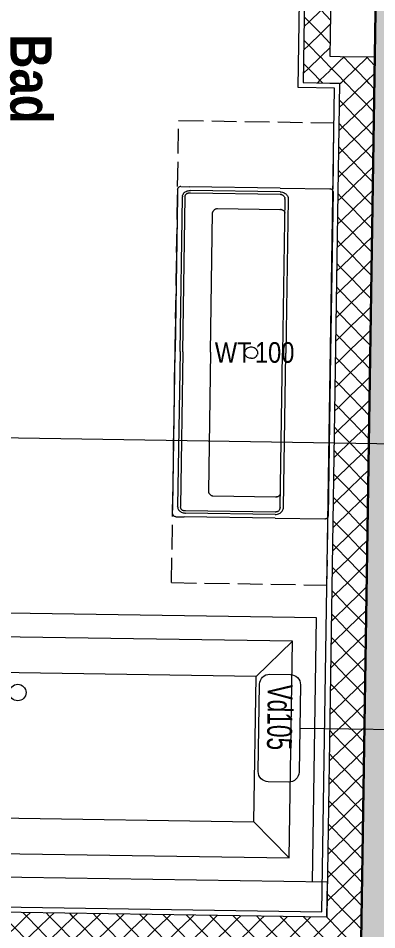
# Model space of a CAD drawing. Header units: metres. Extents: x -16782 to 57285, y -22997 to 18599.
# Drawn here: x -4720 to -3636, y -6475 to -3714 of the extents above; entities that cross this region are included whole.
import ezdxf
from ezdxf.enums import TextEntityAlignment as Align

# ---------------------------------------------------------------- set-up
doc = ezdxf.new("R2010")
doc.units = ezdxf.units.M
doc.header["$MEASUREMENT"] = 0
doc.set_wipeout_variables(frame=1)
doc.linetypes.add('Strichlinie eng', pattern=[0.1, 0.075, -0.025])
doc.linetypes.add('Wipeout_Contour', pattern=[1, 0, -1])
for name, color, linetype in [('11__100 Achsraster', 7, 'Continuous'), ('120 Wand Innen tragend', 7, 'Continuous'), ('130 Wand Innen', 7, 'Continuous'), ('510 Moeblierung', 7, 'Continuous'), ('540 Sanitaer Fliesenlinie', 7, 'Continuous'), ('540 Sanitaer Text', 7, 'Continuous'), ('540 Sanitaereinrichtung', 7, 'Continuous'), ('810 Raumstempel', 7, 'Continuous'), ('936 Beschriftung Aufbauten', 7, 'Continuous'), ('Neubau_130 Wand Innen', 7, 'Continuous')]:
    doc.layers.add(name, color=color, linetype=linetype)
doc.styles.add('ERSTELLTER_STIL_1', font='ARIALN.TTF')
doc.styles.add('ERSTELLTER_STIL_3', font='ARIALNB.TTF')
doc.styles.add('ERSTELLTER_STIL_4', font='arialbd.ttf')
doc.styles.add('ERSTELLTER_STIL_7', font='ARIALN.TTF', dxfattribs={"width": 0.8})
doc.linetypes.add('Grenze Bezirk', pattern='A,0,[2,22HAUS116_408 STG1 _ 1.Stock_IndexB_2026-08-161.Shx,S=0.001587,R=0,X=0,Y=0],-0.25,0', length=0.25)
pattern_1 = [(134.1212, (0, 0), (0.03589344, 0.03480892), [0.05, 0]), (224.1212, (0, 0), (-0.03480892, 0.03589344), [0.05, 0])]
pattern_2 = [(44.1212, (0, 0), (-0.03480892, 0.03589344), [0.05, 0]), (134.1212, (0, 0), (0.03589344, 0.03480892), [0.05, 0])]
pattern_3 = [(134.1212, (0, 0), (0.03589344, 0.03480892), [0.05, 0]), (224.1212, (0, 0), (-0.03480892, 0.03589344), [0.05, 0])]

# ---------------------------------------------------------------- blocks, each defined once
blk = doc.blocks.new('Freistehende Badewanne 27_5')
at = {"layer": '540 Sanitaereinrichtung', "color": 7, "linetype": 'Continuous', "lineweight": 13}
for p, q in [((1.728, 0.728), (0.072, 0.728)), ((0.072, 0.728), (0.072, 0.072)), ((0.072, 0.728), (0.18, 0.62)), ((1.728, 0.728), (1.62, 0.62)), ((1.728, 0.072), (1.728, 0.728)), ((1.62, 0.62), (0.18, 0.62)), ((0.18, 0.62), (0.18, 0.18)), ((1.62, 0.18), (1.62, 0.62)), ((0.072, 0.072), (0.18, 0.18)), ((0.18, 0.18), (1.62, 0.18)), ((1.728, 0.072), (1.62, 0.18)), ((0.072, 0.072), (1.728, 0.072))]:
    blk.add_line(p, q, dxfattribs=at)
at = {"layer": '540 Sanitaereinrichtung', "color": 7, "linetype": 'Continuous', "lineweight": 13, "flags": 128}
blk.add_lwpolyline([(0, 0), (1.8, 0), (1.8, 0.8), (0, 0.8)], close=True, dxfattribs=at)
at = {"layer": '540 Sanitaereinrichtung', "color": 7, "linetype": 'Continuous', "lineweight": 13}
blk.add_circle((0.9, 0.24), 0.025, dxfattribs=at)
blk = doc.blocks.new('Unterschrank Mehrfach-Schublade 24[151]_1', base_point=(-8.2503, 6.3496))
at = {"layer": '510 Moeblierung', "color": 253, "linetype": 'Strichlinie eng', "lineweight": 9, "true_color": 0x9f9f9f}
for p, q in [((-8.2503, 6.3496), (-8.2289, 7.7495)), ((-8.2289, 7.7495), (-7.7589, 7.7423)), ((-7.7804, 6.3424), (-7.7589, 7.7423)), ((-8.2503, 6.3496), (-7.7804, 6.3424))]:
    blk.add_line(p, q, dxfattribs=at)
blk = doc.blocks.new('Bad_024_22_1', base_point=(-8.6642, 6.6885))
at = {"layer": '810 Raumstempel', "color": 7, "lineweight": 13, "char_height": 0.1, "attachment_point": 1, "rotation": 270, "style": 'ERSTELLTER_STIL_1'}
for s, insert in [('\\A1;{\\pql;\\pt0,0.05;\\fArial Narrow|b0|i0|c0|p0;\\W1.000000;7,78\\fArial Narrow|b0|i0|c0|p0;\\W1.000000;\\A1{\\H.66x;\\S^  ;}\\fArial Narrow|b0|i0|c0|p0;\\W1.000000; m\\fArial Narrow|b0|i0|c0|p0;\\W1.000000;\\A1{\\H.66x;\\S2^  ;}}', (-9.0143, 8.0496)), ('\\A1;{\\pql;\\pt0,0.05;\\fArial Narrow|b0|i0|c0|p0;\\W1.000000;12,34\\fArial Narrow|b0|i0|c0|p0;\\W1.000000;\\A1{\\H.66x;\\S^  ;}\\fArial Narrow|b0|i0|c0|p0;\\W1.000000; m\\fArial Narrow|b0|i0|c0|p0;\\W1.000000;\\A1{\\H.66x;\\S^  ;}}', (-9.179, 7.9016))]:
    blk.add_mtext(s, dxfattribs=dict(at, insert=insert))
at = {"layer": '810 Raumstempel', "color": 7, "lineweight": 13}
for tag, height, style, p in [('DUMMY_892', 0.1, 'ERSTELLTER_STIL_1', (-8.9835, 8.0496)), ('DUMMY_891', 0.1, 'ERSTELLTER_STIL_1', (-8.8188, 8.0496)), ('perimeterCode', 0.1, 'ERSTELLTER_STIL_1', (-9.1482, 8.0183)), ('stFloorCovering', 0.1, 'ERSTELLTER_STIL_1', (-8.8188, 8.0183)), ('ROOM_NAME', 0.125, 'ERSTELLTER_STIL_3', (-8.6129, 8.0104)), ('DUMMY_890', 0.125, 'ERSTELLTER_STIL_3', (-8.6129, 7.7762))]:
    blk.add_attdef(tag, text='', height=height, rotation=270, dxfattribs=dict(at, style=style)).set_placement(p, align=Align.TOP_LEFT)
blk = doc.blocks.new('Wand_36_1', base_point=(-7.453, 13.3458))
at = {"layer": '120 Wand Innen tragend', "linetype": 'Continuous', "lineweight": 0, "true_color": 0x000000}
h = blk.add_hatch(dxfattribs=at)
h.set_pattern_fill('BETON__BEWEHRT_SN46_0001', color=18, style=0, pattern_type=2)
h.set_pattern_definition([(45, (0, 0), (-0.04596194, 0.04596194), [0.0195, -0.013]), (45, (-0.02298, 0.02298), (-0.04596194, 0.04596194), [0.065, 0])])
h.paths.add_polyline_path([(-7.5054, 13.2466), (-7.5555, 13.1823), (-7.7572, 0.0305), (-7.5572, 0.0305), (-7.3545, 13.2442)])
at = {"layer": '120 Wand Innen tragend', "color": 7, "linetype": 'Continuous', "lineweight": 30, "flags": 128}
blk.add_lwpolyline([(-7.5555, 13.1823), (-7.7572, 0.0305)], dxfattribs=at)
blk = doc.blocks.new('Wand_60_1', base_point=(-7.6359, 7.9408))
at = {"layer": '130 Wand Innen', "linetype": 'Continuous', "lineweight": 13, "true_color": 0xa7a7a7}
h = blk.add_hatch(dxfattribs=at)
h.set_pattern_fill('GIPSKARTONWAND_0001', color=253, style=0, pattern_type=2)
h.set_pattern_definition(pattern_1)
h.paths.add_polyline_path([(-7.7409, 7.9425), (-7.7421, 7.8625), (-7.6359, 7.9408)])
h = blk.add_hatch(dxfattribs=at)
h.set_pattern_fill('GIPSKARTONWAND_0001', color=253, style=0, pattern_type=2)
h.set_pattern_definition(pattern_1)
h.paths.add_polyline_path([(-7.7421, 7.8625), (-7.6371, 7.8609), (-7.6359, 7.9408)])
h = blk.add_hatch(dxfattribs=at)
h.set_pattern_fill('GIPSKARTONWAND_0001', color=253, style=0, pattern_type=2)
h.set_pattern_definition(pattern_1)
h.paths.add_polyline_path([(-7.7421, 7.8625), (-7.7808, 5.3373), (-7.6758, 5.3357), (-7.6371, 7.8609)])
h = blk.add_hatch(dxfattribs=at)
h.set_pattern_fill('GIPSKARTONWAND_0001', color=253, style=0, pattern_type=2)
h.set_pattern_definition(pattern_1)
h.paths.add_polyline_path([(-7.7824, 5.2323), (-7.6774, 5.2307), (-7.7808, 5.3373)])
h = blk.add_hatch(dxfattribs=at)
h.set_pattern_fill('GIPSKARTONWAND_0001', color=253, style=0, pattern_type=2)
h.set_pattern_definition(pattern_1)
h.paths.add_polyline_path([(-7.7808, 5.3373), (-7.6774, 5.2307), (-7.6758, 5.3357)])
at = {"layer": '130 Wand Innen', "color": 7, "linetype": 'Continuous', "lineweight": 13, "flags": 128}
for points in [[(-7.6359, 7.9408), (-7.7409, 7.9425)], [(-7.6774, 5.2307), (-7.6359, 7.9408)], [(-7.7421, 7.8625), (-7.7808, 5.3373)], [(-7.7424, 5.2317), (-7.7824, 5.2323)]]:
    blk.add_lwpolyline(points, dxfattribs=at)
blk = doc.blocks.new('Wand_63_1', base_point=(-9.7372, 5.2623))
at = {"layer": '130 Wand Innen', "linetype": 'Continuous', "lineweight": 13, "true_color": 0xa7a7a7}
h = blk.add_hatch(dxfattribs=at)
h.set_pattern_fill('GIPSKARTONWAND_0001', color=253, style=0, pattern_type=2)
h.set_pattern_definition(pattern_2)
h.paths.add_polyline_path([(-9.7356, 5.3673), (-9.7372, 5.2623), (-9.6306, 5.3656)])
h = blk.add_hatch(dxfattribs=at)
h.set_pattern_fill('GIPSKARTONWAND_0001', color=253, style=0, pattern_type=2)
h.set_pattern_definition(pattern_2)
h.paths.add_polyline_path([(-9.6306, 5.3656), (-9.7372, 5.2623), (-9.6322, 5.2607)])
h = blk.add_hatch(dxfattribs=at)
h.set_pattern_fill('GIPSKARTONWAND_0001', color=253, style=0, pattern_type=2)
h.set_pattern_definition(pattern_2)
h.paths.add_polyline_path([(-7.7808, 5.3373), (-9.6306, 5.3656), (-9.6322, 5.2607), (-7.7824, 5.2323)])
at = {"layer": '130 Wand Innen', "color": 7, "linetype": 'Continuous', "lineweight": 13, "flags": 128}
for points in [[(-9.7372, 5.2623), (-9.7356, 5.3673)], [(-7.7808, 5.3373), (-9.6306, 5.3656)], [(-9.7372, 5.2623), (-7.7824, 5.2323)]]:
    blk.add_lwpolyline(points, dxfattribs=at)
blk = doc.blocks.new('Wand_64_1', base_point=(-7.7429, 9.7627))
at = {"layer": 'Neubau_130 Wand Innen', "linetype": 'Continuous', "lineweight": 13, "true_color": 0xa7a7a7}
h = blk.add_hatch(dxfattribs=at)
h.set_pattern_fill('GIPSKARTONWAND_0001', color=253, style=0, pattern_type=2)
h.set_pattern_definition(pattern_3)
h.paths.add_polyline_path([(-7.8229, 9.7639), (-7.8508, 7.9441), (-7.7709, 7.9429), (-7.7429, 9.7627)])
h = blk.add_hatch(dxfattribs=at)
h.set_pattern_fill('GIPSKARTONWAND_0001', color=253, style=0, pattern_type=2)
h.set_pattern_definition(pattern_3)
h.paths.add_polyline_path([(-7.8521, 7.8642), (-7.7709, 7.9429), (-7.8508, 7.9441)])
h = blk.add_hatch(dxfattribs=at)
h.set_pattern_fill('GIPSKARTONWAND_0001', color=253, style=0, pattern_type=2)
h.set_pattern_definition(pattern_3)
h.paths.add_polyline_path([(-7.7709, 7.9429), (-7.8521, 7.8642), (-7.7721, 7.8629)])
at = {"layer": 'Neubau_130 Wand Innen', "color": 7, "linetype": 'Continuous', "lineweight": 13, "flags": 128}
for points in [[(-7.8229, 9.7639), (-7.8521, 7.8642)], [(-7.7709, 7.9429), (-7.7429, 9.7627)], [(-7.8521, 7.8642), (-7.7721, 7.8629)]]:
    blk.add_lwpolyline(points, dxfattribs=at)
blk = doc.blocks.new('Wand_103_1', base_point=(-7.7709, 7.9429))
at = {"layer": 'Neubau_130 Wand Innen', "linetype": 'Continuous', "lineweight": 13, "true_color": 0xa7a7a7}
h = blk.add_hatch(dxfattribs=at)
h.set_pattern_fill('GIPSKARTONWAND_0001', color=253, style=0, pattern_type=2)
h.set_pattern_definition([(224.1212, (0, 0), (-0.03480892, 0.03589344), [0.05, 0]), (314.1212, (0, 0), (0.03589344, 0.03480892), [0.05, 0])])
h.paths.add_polyline_path([(-7.7709, 7.9429), (-7.7721, 7.8629), (-7.7421, 7.8625), (-7.7409, 7.9425)])
at = {"layer": 'Neubau_130 Wand Innen', "color": 7, "linetype": 'Continuous', "lineweight": 13, "flags": 128}
for points in [[(-7.7409, 7.9425), (-7.7709, 7.9429)], [(-7.7721, 7.8629), (-7.7421, 7.8625)]]:
    blk.add_lwpolyline(points, dxfattribs=at)
blk = doc.blocks.new('Wand_130_1', base_point=(-7.6758, 5.3357))
at = {"color": 254, "linetype": 'Wipeout_Contour', "lineweight": 0, "ltscale": 41.143296}
blk.add_wipeout([(-7.7792, 5.4423), (-9.629, 5.4706), (-9.6306, 5.3656), (-7.7808, 5.3373)], dxfattribs=at).dxf.layer = '130 Wand Innen'
at = {"layer": '130 Wand Innen', "color": 7, "linetype": 'Continuous', "lineweight": 13, "flags": 128}
for points in [[(-9.6306, 5.3656), (-9.629, 5.4706)], [(-7.7792, 5.4423), (-9.629, 5.4706)], [(-7.7808, 5.3373), (-7.7792, 5.4423)], [(-9.6306, 5.3656), (-7.7808, 5.3373)]]:
    blk.add_lwpolyline(points, dxfattribs=at)
blk = doc.blocks.new('Etikett_25_1', base_point=(-8.0046, 7.0459))
at = {"layer": '540 Sanitaer Text', "color": 7, "lineweight": 13, "insert": (-7.9983, 7.0781), "char_height": 0.0625, "attachment_point": 1, "style": 'ERSTELLTER_STIL_1'}
blk.add_mtext('\\A1;{\\pql;\\pt0,1;\\fArial Narrow|b0|i0|c0|p0;\\W1.000000;100\\fArial Narrow|b0|i0|c0|p0;\\W1.000000;\\A1{\\H.66x;\\S^  ;}\\fArial Narrow|b0|i0|c0|p0;\\W1.000000;\\fArial Narrow|b0|i0|c0|p0;\\W1.000000;\\A1{\\H.66x;\\S^  ;}\\fArial Narrow|b0|i0|c0|p0;\\W1.000000;\\fArial Narrow|b0|i0|c0|p0;\\W1.000000;\\fArial Narrow|b0|i0|c0|p0;\\W1.000000;\\fArial Narrow|b0|i0|c0|p0;\\W1.000000;\\fArial Narrow|b0|i0|c0|p0;\\W1.000000;\\fArial Narrow|b0|i0|c0|p0;\\W1.000000;\\fArial Narrow|b0|i0|c0|p0;\\W1.000000;\\A1{\\H.66x;\\S^  ;}\\fArial Narrow|b0|i0|c0|p0;\\W1.000000;\\fArial Narrow|b0|i0|c0|p0;\\W1.000000;\\A1{\\H.66x;\\S^  ;}\\fArial Narrow|b0|i0|c0|p0;\\W1.000000;\\fArial Narrow|b0|i0|c0|p0;\\W1.000000;\\fArial Narrow|b0|i0|c0|p0;\\W1.000000;\\fArial Narrow|b0|i0|c0|p0;\\W1.000000;\\fArial Narrow|b0|i0|c0|p0;\\W1.000000;\\fArial Narrow|b0|i0|c0|p0;\\W1.000000;\\fArial Narrow|b0|i0|c0|p0;\\W1.000000;\\A1{\\H.66x;\\S^  ;}\\fArial Narrow|b0|i0|c0|p0;\\W1.000000;\\fArial Narrow|b0|i0|c0|p0;\\W1.000000;\\A1{\\H.66x;\\S^  ;}\\fArial Narrow|b0|i0|c0|p0;\\W1.000000;\\fArial Narrow|b0|i0|c0|p0;\\W1.000000;\\fArial Narrow|b0|i0|c0|p0;\\W1.000000;\\fArial Narrow|b0|i0|c0|p0;\\W1.000000;\\fArial Narrow|b0|i0|c0|p0;\\W1.000000;\\fArial Narrow|b0|i0|c0|p0;\\W1.000000;\\fArial Narrow|b0|i0|c0|p0;\\W1.000000;\\A1{\\H.66x;\\S^  ;}\\fArial Narrow|b0|i0|c0|p0;\\W1.000000;\\fArial Narrow|b0|i0|c0|p0;\\W1.000000;\\A1{\\H.66x;\\S^  ;}\\fArial Narrow|b0|i0|c0|p0;\\W1.000000;\\fArial Narrow|b0|i0|c0|p0;\\W1.000000;\\fArial Narrow|b0|i0|c0|p0;\\W1.000000;\\fArial Narrow|b0|i0|c0|p0;\\W1.000000;\\fArial Narrow|b0|i0|c0|p0;\\W1.000000;\\fArial Narrow|b0|i0|c0|p0;\\W1.000000;\\fArial Narrow|b0|i0|c0|p0;\\W1.000000;\\A1{\\H.66x;\\S^  ;}\\fArial Narrow|b0|i0|c0|p0;\\W1.000000;\\fArial Narrow|b0|i0|c0|p0;\\W1.000000;\\A1{\\H.66x;\\S^  ;}\\fArial Narrow|b0|i0|c0|p0;\\W1.000000;\\fArial Narrow|b0|i0|c0|p0;\\W1.000000;\\fArial Narrow|b0|i0|c0|p0;\\W1.000000;\\fArial Narrow|b0|i0|c0|p0;\\W1.000000;\\fArial Narrow|b0|i0|c0|p0;\\W1.000000;\\fArial Narrow|b0|i0|c0|p0;\\W1.000000;\\fArial Narrow|b0|i0|c0|p0;\\W1.000000;\\A1{\\H.66x;\\S^  ;}\\fArial Narrow|b0|i0|c0|p0;\\W1.000000;}', dxfattribs=at)
at = {"layer": '540 Sanitaer Text', "color": 7, "lineweight": 13, "style": 'ERSTELLTER_STIL_1'}
blk.add_attdef('sDescriptionDimension', text='', height=0.0625, dxfattribs=at).set_placement((-8.1196, 7.0779), align=Align.TOP_LEFT)
blk = doc.blocks.new('Standard-Rastermarker_22')
at = {"layer": '11__100 Achsraster', "color": 8, "linetype": 'Grenze Bezirk', "lineweight": 5}
blk.add_line((1.0251, 0), (24.2455, 0), dxfattribs=at)
at = {"layer": '11__100 Achsraster', "color": 8, "lineweight": 5, "style": 'ERSTELLTER_STIL_4'}
blk.add_attdef('AC_MarkerText_1', text='', height=0.2, rotation=270.8788, dxfattribs=at).set_placement((-0.1043, -0.0685), align=Align.TOP_CENTER)
blk = doc.blocks.new('Villeroy_Boch-Memento_Washbasin-3D_10')
at = {"layer": '540 Sanitaereinrichtung', "color": 7, "linetype": 'Continuous', "lineweight": 13}
for p, q in [((-0.0004, 1.1889), (-0.0002, 1.1912)), ((-0.0004, 1.1889), (-0.0004, 0.5989)), ((-0.0003, 0.5989), (-0.0004, 1.1889)), ((-0.0002, 1.1912), (0.0006, 1.1933)), ((0.0006, 1.1933), (0.0018, 1.1952)), ((0.0018, 1.1952), (0.0033, 1.1968)), ((0.0033, 1.1968), (0.0052, 1.1979)), ((0.0052, 1.1979), (0.0074, 1.1987)), ((0.0096, 1.1989), (0.0074, 1.1987)), ((0.1596, 1.1989), (0.0096, 1.1989)), ((0.1596, 1.1989), (0.4346, 1.1989)), ((0.4596, 1.1989), (0.4346, 1.1989)), ((0.4596, 1.1989), (0.4618, 1.1987)), ((0.4618, 1.1987), (0.4639, 1.1979)), ((0.4639, 1.1979), (0.4658, 1.1968)), ((0.4658, 1.1968), (0.4674, 1.1952)), ((0.4674, 1.1952), (0.4686, 1.1933)), ((0.4686, 1.1933), (0.4693, 1.1912)), ((0.4696, 1.1889), (0.4693, 1.1912)), ((0.4696, 1.1889), (0.4696, 1.1639)), ((0.1347, 1.1623), (0.1346, 1.1593)), ((0.1352, 1.1653), (0.1347, 1.1623)), ((0.1361, 1.1682), (0.1352, 1.1653)), ((0.1372, 1.1709), (0.1361, 1.1682)), ((0.1386, 1.1735), (0.1372, 1.1709)), ((0.1403, 1.1759), (0.1386, 1.1735)), ((0.1423, 1.1781), (0.1403, 1.1759)), ((0.1445, 1.1801), (0.1423, 1.1781)), ((0.147, 1.1818), (0.1445, 1.1801)), ((0.1446, 1.1593), (0.1447, 1.1612)), ((0.145, 1.1631), (0.1447, 1.1612)), ((0.1454, 1.1649), (0.145, 1.1631)), ((0.1461, 1.1667), (0.1454, 1.1649)), ((0.1469, 1.1684), (0.1461, 1.1667)), ((0.1478, 1.1699), (0.1469, 1.1684)), ((0.1497, 1.1832), (0.147, 1.1818)), ((0.149, 1.1714), (0.1478, 1.1699)), ((0.1503, 1.1727), (0.149, 1.1714)), ((0.1525, 1.1843), (0.1497, 1.1832)), ((0.1514, 1.1736), (0.1503, 1.1727)), ((0.1526, 1.1743), (0.1514, 1.1736)), ((0.156, 1.1851), (0.1525, 1.1843)), ((0.1539, 1.175), (0.1526, 1.1743)), ((0.1552, 1.1755), (0.1539, 1.175)), ((0.1552, 1.1755), (0.1573, 1.1761)), ((0.1595, 1.1853), (0.156, 1.1851)), ((0.1596, 1.1763), (0.1573, 1.1761)), ((0.1596, 1.1853), (0.1595, 1.1853)), ((0.1596, 1.1853), (0.4306, 1.1853)), ((0.4306, 1.1763), (0.1596, 1.1763)), ((0.4326, 1.1853), (0.4306, 1.1853)), ((0.4333, 1.1764), (0.4306, 1.1763)), ((0.4346, 1.185), (0.4326, 1.1853)), ((0.4343, 1.1764), (0.4333, 1.1764)), ((0.4361, 1.1761), (0.4343, 1.1764)), ((0.4379, 1.1843), (0.4346, 1.185)), ((0.4378, 1.1757), (0.4361, 1.1761)), ((0.4392, 1.1751), (0.4378, 1.1757)), ((0.4411, 1.1831), (0.4379, 1.1843)), ((0.4405, 1.1744), (0.4392, 1.1751)), ((0.4417, 1.1736), (0.4405, 1.1744)), ((0.4438, 1.1817), (0.4411, 1.1831)), ((0.4428, 1.1727), (0.4417, 1.1736)), ((0.4438, 1.1716), (0.4428, 1.1727)), ((0.4462, 1.1801), (0.4438, 1.1817)), ((0.4446, 1.1705), (0.4438, 1.1716)), ((0.4454, 1.1692), (0.4446, 1.1705)), ((0.4459, 1.1679), (0.4454, 1.1692)), ((0.4463, 1.1665), (0.4459, 1.1679)), ((0.4484, 1.1781), (0.4462, 1.1801)), ((0.4466, 1.165), (0.4463, 1.1665)), ((0.4467, 1.1633), (0.4466, 1.165)), ((0.4466, 1.1619), (0.4467, 1.1633)), ((0.4466, 0.5989), (0.4466, 1.1619)), ((0.4502, 1.1759), (0.4484, 1.1781)), ((0.4518, 1.1734), (0.4502, 1.1759)), ((0.4531, 1.1708), (0.4518, 1.1734)), ((0.4539, 1.1686), (0.4531, 1.1708)), ((0.4544, 1.1663), (0.4539, 1.1686)), ((0.4547, 1.1639), (0.4544, 1.1663)), ((0.4547, 1.1639), (0.4548, 1.1619)), ((0.4548, 0.5989), (0.4548, 1.1619)), ((0.4696, 1.1639), (0.4696, 0.5989)), ((0.1346, 1.1593), (0.1346, 0.5989)), ((0.1446, 1.1593), (0.1446, 0.5989)), ((0.1447, 1.1098), (0.1446, 1.1086)), ((0.1449, 1.1111), (0.1447, 1.1098)), ((0.1452, 1.1123), (0.1449, 1.1111)), ((0.1458, 1.1135), (0.1452, 1.1123)), ((0.1466, 1.115), (0.1458, 1.1135)), ((0.1476, 1.1163), (0.1466, 1.115)), ((0.1488, 1.1175), (0.1476, 1.1163)), ((0.1501, 1.1186), (0.1488, 1.1175)), ((0.1515, 1.1195), (0.1501, 1.1186)), ((0.1529, 1.1202), (0.1515, 1.1195)), ((0.1544, 1.1208), (0.1529, 1.1202)), ((0.156, 1.1212), (0.1544, 1.1208)), ((0.156, 1.1212), (0.1578, 1.1215)), ((0.1596, 1.1216), (0.1578, 1.1215)), ((0.3486, 1.1216), (0.1596, 1.1216)), ((0.3505, 1.1211), (0.3486, 1.1216)), ((0.3524, 1.1203), (0.3505, 1.1211)), ((0.3537, 1.1196), (0.3524, 1.1203)), ((0.3549, 1.1188), (0.3537, 1.1196)), ((0.3561, 1.1179), (0.3549, 1.1188)), ((0.3572, 1.1168), (0.3561, 1.1179)), ((0.3583, 1.1156), (0.3572, 1.1168)), ((0.3593, 1.1143), (0.3583, 1.1156)), ((0.3602, 1.1129), (0.3593, 1.1143)), ((0.3609, 1.1115), (0.3602, 1.1129)), ((0.3615, 1.1102), (0.3609, 1.1115)), ((0.362, 1.1088), (0.3615, 1.1102)), ((0.3623, 1.1074), (0.362, 1.1088)), ((0.3625, 1.1061), (0.3623, 1.1074)), ((0.3626, 1.1059), (0.3625, 1.1061)), ((0.3626, 0.5989), (0.3626, 1.1059)), ((0.2218, 0.608), (0.2206, 0.6051)), ((0.2234, 0.6107), (0.2218, 0.608)), ((0.2254, 0.6131), (0.2234, 0.6107)), ((0.2278, 0.6151), (0.2254, 0.6131)), ((0.2305, 0.6168), (0.2278, 0.6151)), ((0.2334, 0.618), (0.2305, 0.6168)), ((0.2365, 0.6187), (0.2334, 0.618)), ((0.2396, 0.6189), (0.2365, 0.6187)), ((0.2396, 0.6189), (0.2427, 0.6187)), ((0.2458, 0.618), (0.2427, 0.6187)), ((0.2487, 0.6168), (0.2458, 0.618)), ((0.2513, 0.6151), (0.2487, 0.6168)), ((0.2537, 0.6131), (0.2513, 0.6151)), ((0.2558, 0.6107), (0.2537, 0.6131)), ((0.2574, 0.608), (0.2558, 0.6107)), ((0.2586, 0.6051), (0.2574, 0.608)), ((-0.0004, 0.0089), (-0.0004, 0.5989)), ((-0.0003, 0.5989), (-0.0004, 0.0089)), ((0.1346, 0.0385), (0.1346, 0.5989)), ((0.1446, 0.0385), (0.1446, 0.5989)), ((0.2198, 0.6021), (0.2196, 0.5989)), ((0.2196, 0.5989), (0.2198, 0.5958)), ((0.2198, 0.6021), (0.2206, 0.6051)), ((0.2198, 0.5958), (0.2206, 0.5928)), ((0.2206, 0.5928), (0.2218, 0.5899)), ((0.2218, 0.5899), (0.2234, 0.5872)), ((0.2234, 0.5872), (0.2254, 0.5848)), ((0.2254, 0.5848), (0.2278, 0.5828)), ((0.2278, 0.5828), (0.2305, 0.5811)), ((0.2305, 0.5811), (0.2334, 0.5799)), ((0.2334, 0.5799), (0.2365, 0.5792)), ((0.2427, 0.5792), (0.2458, 0.5799)), ((0.2458, 0.5799), (0.2487, 0.5811)), ((0.2487, 0.5811), (0.2513, 0.5828)), ((0.2513, 0.5828), (0.2537, 0.5848)), ((0.2537, 0.5848), (0.2558, 0.5872)), ((0.2558, 0.5872), (0.2574, 0.5899)), ((0.2574, 0.5899), (0.2586, 0.5928)), ((0.2593, 0.6021), (0.2586, 0.6051)), ((0.2586, 0.5928), (0.2593, 0.5958)), ((0.2596, 0.5989), (0.2593, 0.6021)), ((0.2593, 0.5958), (0.2596, 0.5989)), ((0.3626, 0.5989), (0.3626, 0.0919)), ((0.4466, 0.5989), (0.4466, 0.0359)), ((0.4548, 0.5989), (0.4548, 0.0359)), ((0.4696, 0.0339), (0.4696, 0.5989)), ((0.2365, 0.5792), (0.2396, 0.5789)), ((0.2396, 0.5789), (0.2427, 0.5792)), ((0.1447, 0.088), (0.1446, 0.0893)), ((0.1449, 0.0868), (0.1447, 0.088)), ((0.1452, 0.0855), (0.1449, 0.0868)), ((0.1458, 0.0843), (0.1452, 0.0855)), ((0.1466, 0.0829), (0.1458, 0.0843)), ((0.1476, 0.0816), (0.1466, 0.0829)), ((0.3593, 0.0835), (0.3583, 0.0822)), ((0.3602, 0.0849), (0.3593, 0.0835)), ((0.3609, 0.0864), (0.3602, 0.0849)), ((0.3615, 0.0877), (0.3609, 0.0864)), ((0.362, 0.0891), (0.3615, 0.0877)), ((0.3623, 0.0904), (0.362, 0.0891)), ((0.3625, 0.0918), (0.3623, 0.0904)), ((0.3626, 0.0919), (0.3625, 0.0918)), ((0.1488, 0.0803), (0.1476, 0.0816)), ((0.1501, 0.0792), (0.1488, 0.0803)), ((0.1515, 0.0784), (0.1501, 0.0792)), ((0.1529, 0.0776), (0.1515, 0.0784)), ((0.1544, 0.0771), (0.1529, 0.0776)), ((0.156, 0.0766), (0.1544, 0.0771)), ((0.156, 0.0766), (0.1578, 0.0764)), ((0.1596, 0.0763), (0.1578, 0.0764)), ((0.3486, 0.0763), (0.1596, 0.0763)), ((0.3505, 0.0768), (0.3486, 0.0763)), ((0.3524, 0.0776), (0.3505, 0.0768)), ((0.3537, 0.0783), (0.3524, 0.0776)), ((0.3549, 0.0791), (0.3537, 0.0783)), ((0.3561, 0.08), (0.3549, 0.0791)), ((0.3572, 0.081), (0.3561, 0.08)), ((0.3583, 0.0822), (0.3572, 0.081)), ((0.1347, 0.0355), (0.1346, 0.0385)), ((0.1352, 0.0326), (0.1347, 0.0355)), ((0.1361, 0.0297), (0.1352, 0.0326)), ((0.1372, 0.0269), (0.1361, 0.0297)), ((0.1446, 0.0385), (0.1447, 0.0367)), ((0.145, 0.0348), (0.1447, 0.0367)), ((0.1454, 0.0329), (0.145, 0.0348)), ((0.1461, 0.0312), (0.1454, 0.0329)), ((0.1469, 0.0295), (0.1461, 0.0312)), ((0.1478, 0.0279), (0.1469, 0.0295)), ((0.149, 0.0265), (0.1478, 0.0279)), ((0.4454, 0.0286), (0.4446, 0.0274)), ((0.4459, 0.03), (0.4454, 0.0286)), ((0.4463, 0.0314), (0.4459, 0.03)), ((0.4466, 0.0329), (0.4463, 0.0314)), ((0.4466, 0.0359), (0.4467, 0.0346)), ((0.4467, 0.0346), (0.4466, 0.0329)), ((0.4539, 0.0293), (0.4531, 0.0271)), ((0.4544, 0.0316), (0.4539, 0.0293)), ((0.4547, 0.0339), (0.4544, 0.0316)), ((0.4547, 0.0339), (0.4548, 0.0359)), ((0.4696, 0.0089), (0.4696, 0.0339)), ((-0.0004, 0.0089), (-0.0002, 0.0067)), ((-0.0002, 0.0067), (0.0006, 0.0046)), ((0.0006, 0.0046), (0.0018, 0.0027)), ((0.0018, 0.0027), (0.0033, 0.0011)), ((0.0033, 0.0011), (0.0052, -0.0001)), ((0.1386, 0.0243), (0.1372, 0.0269)), ((0.1403, 0.0219), (0.1386, 0.0243)), ((0.1423, 0.0198), (0.1403, 0.0219)), ((0.1445, 0.0178), (0.1423, 0.0198)), ((0.147, 0.0161), (0.1445, 0.0178)), ((0.1497, 0.0147), (0.147, 0.0161)), ((0.1503, 0.0252), (0.149, 0.0265)), ((0.1525, 0.0136), (0.1497, 0.0147)), ((0.1514, 0.0243), (0.1503, 0.0252)), ((0.1526, 0.0235), (0.1514, 0.0243)), ((0.156, 0.0128), (0.1525, 0.0136)), ((0.1539, 0.0229), (0.1526, 0.0235)), ((0.1552, 0.0223), (0.1539, 0.0229)), ((0.1552, 0.0223), (0.1573, 0.0218)), ((0.1595, 0.0125), (0.156, 0.0128)), ((0.1596, 0.0216), (0.1573, 0.0218)), ((0.1596, 0.0125), (0.1595, 0.0125)), ((0.4306, 0.0216), (0.1596, 0.0216)), ((0.1596, 0.0125), (0.4306, 0.0125)), ((0.4333, 0.0215), (0.4306, 0.0216)), ((0.4326, 0.0126), (0.4306, 0.0125)), ((0.4346, 0.0128), (0.4326, 0.0126)), ((0.4343, 0.0215), (0.4333, 0.0215)), ((0.4361, 0.0218), (0.4343, 0.0215)), ((0.4379, 0.0136), (0.4346, 0.0128)), ((0.4378, 0.0222), (0.4361, 0.0218)), ((0.4392, 0.0227), (0.4378, 0.0222)), ((0.4411, 0.0147), (0.4379, 0.0136)), ((0.4405, 0.0234), (0.4392, 0.0227)), ((0.4417, 0.0242), (0.4405, 0.0234)), ((0.4438, 0.0161), (0.4411, 0.0147)), ((0.4428, 0.0252), (0.4417, 0.0242)), ((0.4438, 0.0262), (0.4428, 0.0252)), ((0.4446, 0.0274), (0.4438, 0.0262)), ((0.4462, 0.0178), (0.4438, 0.0161)), ((0.4484, 0.0198), (0.4462, 0.0178)), ((0.4502, 0.022), (0.4484, 0.0198)), ((0.4518, 0.0244), (0.4502, 0.022)), ((0.4531, 0.0271), (0.4518, 0.0244)), ((0.4639, -0.0001), (0.4658, 0.0011)), ((0.4658, 0.0011), (0.4674, 0.0027)), ((0.4674, 0.0027), (0.4686, 0.0046)), ((0.4686, 0.0046), (0.4693, 0.0067)), ((0.4696, 0.0089), (0.4693, 0.0067)), ((0.0052, -0.0001), (0.0074, -0.0008)), ((0.0096, -0.0011), (0.0074, -0.0008)), ((0.1596, -0.0011), (0.0096, -0.0011)), ((0.1596, -0.0011), (0.4346, -0.0011)), ((0.4596, -0.0011), (0.4346, -0.0011)), ((0.4596, -0.0011), (0.4618, -0.0008)), ((0.4618, -0.0008), (0.4639, -0.0001))]:
    blk.add_line(p, q, dxfattribs=at)
blk = doc.blocks.new('Etikett_67_1', base_point=(-7.5629, 5.9035))
at = {"layer": '936 Beschriftung Aufbauten', "color": 7, "linetype": 'Continuous', "lineweight": 13}
blk.add_line((-7.5629, 5.9035), (-7.8628, 5.9081), dxfattribs=at)
at = {"layer": '936 Beschriftung Aufbauten', "color": 7, "linetype": 'Continuous', "lineweight": 13, "flags": 128}
blk.add_lwpolyline([(-7.8649, 5.776, -0.414214), (-7.8962, 5.7456), (-7.958, 5.7465, -0.414214), (-7.9884, 5.7779), (-7.9843, 6.042, -0.414214), (-7.953, 6.0724), (-7.8912, 6.0715, -0.414214), (-7.8608, 6.0401)], format="xyb", close=True, dxfattribs=at)
at = {"layer": '936 Beschriftung Aufbauten', "color": 7, "lineweight": 13, "insert": (-7.884, 6.0405), "char_height": 0.075, "attachment_point": 1, "rotation": 269.1212, "style": 'ERSTELLTER_STIL_7'}
blk.add_mtext('\\A1;{\\pqj;\\pt0,1;\\fArial Narrow|b0|i0|c0|p0;\\W0.800000;Vd105 \\fArial Narrow|b0|i0|c0|p0;\\W0.800000;\\A1{\\H.66x;\\S^  ;}\\fArial Narrow|b0|i0|c0|p0;\\W0.800000;\\fArial Narrow|b0|i0|c0|p0;\\W0.800000;\\A1{\\H.66x;\\S^  ;}\\fArial Narrow|b0|i0|c0|p0;\\W0.800000;\\fArial Narrow|b0|i0|c0|p0;\\W0.800000;\\fArial Narrow|b0|i0|c0|p0;\\W0.800000;\\fArial Narrow|b0|i0|c0|p0;\\W0.800000;\\fArial Narrow|b0|i0|c0|p0;\\W0.800000;\\fArial Narrow|b0|i0|c0|p0;\\W0.800000;\\fArial Narrow|b0|i0|c0|p0;\\W0.800000;\\fArial Narrow|b0|i0|c0|p0;\\W0.800000;\\fArial Narrow|b0|i0|c0|p0;\\W0.800000;\\fArial Narrow|b0|i0|c0|p0;\\W0.800000;\\fArial Narrow|b0|i0|c0|p0;\\W0.800000;\\fArial Narrow|b0|i0|c0|p0;\\W0.800000;\\fArial Narrow|b0|i0|c0|p0;\\W0.800000;\\fArial Narrow|b0|i0|c0|p0;\\W0.800000;\\fArial Narrow|b0|i0|c0|p0;\\W0.800000;\\fArial Narrow|b0|i0|c0|p0;\\W0.800000;\\fArial Narrow|b0|i0|c0|p0;\\W0.800000;\\fArial Narrow|b0|i0|c0|p0;\\W0.800000;\\fArial Narrow|b0|i0|c0|p0;\\W0.800000;\\fArial Narrow|b0|i0|c0|p0;\\W0.800000;\\fArial Narrow|b0|i0|c0|p0;\\W0.800000;\\fArial Narrow|b0|i0|c0|p0;\\W0.800000;\\fArial Narrow|b0|i0|c0|p0;\\W0.800000;\\fArial Narrow|b0|i0|c0|p0;\\W0.800000;\\fArial Narrow|b0|i0|c0|p0;\\W0.800000;\\fArial Narrow|b0|i0|c0|p0;\\W0.800000;\\fArial Narrow|b0|i0|c0|p0;\\W0.800000;\\fArial Narrow|b0|i0|c0|p0;\\W0.800000;\\fArial Narrow|b0|i0|c0|p0;\\W0.800000;\\fArial Narrow|b0|i0|c0|p0;\\W0.800000;\\fArial Narrow|b0|i0|c0|p0;\\W0.800000;\\fArial Narrow|b0|i0|c0|p0;\\W0.800000;\\fArial Narrow|b0|i0|c0|p0;\\W0.800000;\\fArial Narrow|b0|i0|c0|p0;\\W0.800000;\\fArial Narrow|b0|i0|c0|p0;\\W0.800000;\\fArial Narrow|b0|i0|c0|p0;\\W0.800000;\\fArial Narrow|b0|i0|c0|p0;\\W0.800000;\\fArial Narrow|b0|i0|c0|p0;\\W0.800000;\\fArial Narrow|b0|i0|c0|p0;\\W0.800000;\\fArial Narrow|b0|i0|c0|p0;\\W0.800000;\\fArial Narrow|b0|i0|c0|p0;\\W0.800000;\\fArial Narrow|b0|i0|c0|p0;\\W0.800000;\\fArial Narrow|b0|i0|c0|p0;\\W0.800000;\\fArial Narrow|b0|i0|c0|p0;\\W0.800000;}', dxfattribs=at)

msp = doc.modelspace()

# ---------------------------------------------------------------- block references
at = {"layer": '11__100 Achsraster', "color": 7, "linetype": 'Continuous', "lineweight": 18, "xscale": 999.9999999999995, "yscale": 999.9999999999995, "zscale": 999.9999999999995, "rotation": 359.1211930973007}
msp.add_blockref('Standard-Rastermarker_22', (-16268.664, -4808.081), dxfattribs=at)
at = {"layer": '120 Wand Innen tragend', "color": 7, "lineweight": 30, "xscale": 1000, "yscale": 1000, "zscale": 1000}
msp.add_blockref('Wand_36_1', (-3459.351, 1572.66), dxfattribs=at)
at = {"layer": '130 Wand Innen', "color": 7, "lineweight": 30, "xscale": 1000, "yscale": 1000, "zscale": 1000}
for name, p in [('Wand_60_1', (-3642.27, -3832.255)), ('Wand_63_1', (-5743.6, -6510.832))]:
    msp.add_blockref(name, p, dxfattribs=at)
at = {"layer": '510 Moeblierung', "color": 253, "linetype": 'Strichlinie eng', "lineweight": 9, "true_color": 0x9f9f9f, "xscale": 1000, "yscale": 1000, "zscale": 1000}
msp.add_blockref('Unterschrank Mehrfach-Schublade 24[151]_1', (-4256.748, -5423.472), dxfattribs=at)
at = {"layer": '540 Sanitaer Text', "color": 7, "linetype": 'Continuous', "lineweight": 13, "xscale": 1000, "yscale": 1000, "zscale": 1000}
msp.add_blockref('Etikett_25_1', (-4011.039, -4727.159), dxfattribs=at).add_auto_attribs({'sDescriptionDimension': 'WT'})
at = {"layer": '540 Sanitaereinrichtung', "color": 7, "linetype": 'Continuous', "lineweight": 13, "xscale": 1000, "zscale": 1000}
for name, p, yscale, rotation in [('Villeroy_Boch-Memento_Washbasin-3D_10', (-3768.83, -4231.704), 833.3333463541856, 179.121196564828), ('Freistehende Badewanne 27_5', (-3818.334, -5530.246), 1000, 179.1211930973017)]:
    msp.add_blockref(name, p, dxfattribs=dict(at, yscale=yscale, rotation=rotation))
at = {"layer": '810 Raumstempel', "color": 7, "linetype": 'Continuous', "lineweight": 13, "xscale": 1000, "yscale": 1000, "zscale": 1000}
msp.add_blockref('Bad_024_22_1', (-4670.57, -5084.553), dxfattribs=at).add_auto_attribs({'ROOM_NAME': 'Bad', 'stFloorCovering': 'Fliesen', 'perimeterCode': 'U: '})
at = {"layer": '936 Beschriftung Aufbauten', "color": 12, "linetype": 'Continuous', "lineweight": 13, "true_color": 0xcc0000, "xscale": 1000, "yscale": 1000, "zscale": 1000}
msp.add_blockref('Etikett_67_1', (-3569.286, -5869.639), dxfattribs=at)
at = {"layer": 'Neubau_130 Wand Innen', "color": 7, "lineweight": 30, "xscale": 1000, "yscale": 1000, "zscale": 1000}
for name, p in [('Wand_64_1', (-3749.34, -2010.398)), ('Wand_103_1', (-3777.254, -3830.184))]:
    msp.add_blockref(name, p, dxfattribs=at)

# ---------------------------------------------------------------- next in the draw order: block references
at = {"layer": '130 Wand Innen', "color": 7, "lineweight": 30, "xscale": 1000, "yscale": 1000, "zscale": 1000}
msp.add_blockref('Wand_130_1', (-3682.232, -6437.44), dxfattribs=at)

# ---------------------------------------------------------------- next in the draw order: linework, layer by layer
at = {"layer": '540 Sanitaer Fliesenlinie', "color": 182, "linetype": 'Continuous', "lineweight": 5, "true_color": 0x4b06db}
msp.add_lwpolyline([(-3801.988, -6420.601), (-3763.713, -3925.403), (-3873.7, -3923.716), (-3844.559, -2023.939), (-5554.358, -1997.712), (-5621.773, -6392.687)], close=True, dxfattribs=at)

doc.saveas('drawing.dxf')
